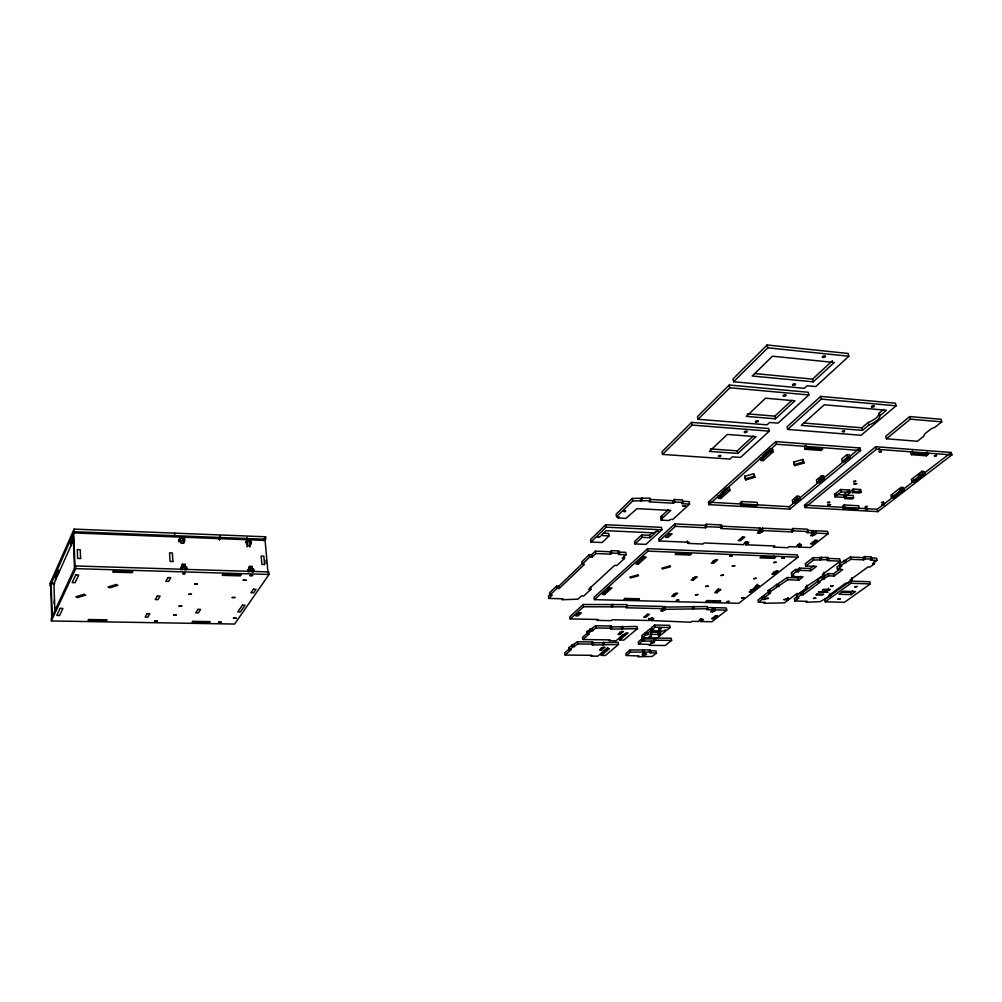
<?xml version="1.0" encoding="UTF-8"?>
<svg xmlns="http://www.w3.org/2000/svg" width="1002" height="1002" viewBox="0 0 1002 1002"><rect width="100%" height="100%" fill="white"/><g stroke="black" fill="none" stroke-linecap="round" stroke-linejoin="round"><path stroke-width="1.5" d="M50.1 583.302L74.11 529.106L265.605 536.784L265.831 539.276L74.223 531.711L50.188 585.794L50.1 583.302L54.784 583.427M73.584 536.997L70.641 543.598L70.741 546.178M73.697 539.577L53.933 583.715L54.91 612.184M54.471 599.572L54.083 603.429M75.588 565.967L51.265 618.434L51.352 620.964L234.643 624.046L269.024 574.459L268.799 571.929L75.588 565.967L75.701 568.635L51.352 620.964M179.496 538.763L178.957 541.794L178.832 539.94L179.496 538.763L180.711 538.813L180.598 537.11L73.672 532.926L75.05 567.145M180.598 537.11L180.047 539.978L178.832 539.94M180.047 539.978L180.711 538.813M180.172 541.844L180.836 540.679L179.621 540.629M245.465 542.495L247.369 541.393L247.218 539.727L183.379 537.222L182.827 540.091L184.03 540.128L184.694 538.963L183.491 538.913L182.827 540.091M184.831 540.829L183.616 540.779L182.953 541.944L184.155 541.994L184.694 538.963M182.439 564.239L181.775 565.391L184.568 565.479L185.245 564.326L182.439 564.239L182.614 566.819L181.951 567.959L180.736 567.921L182.878 566.518L181.863 565.93M180.861 569.812L181.4 566.781M182.076 569.85L182.752 568.71L181.537 568.673M185.42 566.907L186.635 566.944L185.959 568.084L184.756 568.046L185.245 564.326M184.882 569.938L185.558 568.798L186.773 568.835L186.635 566.944M186.773 568.835L186.096 569.975L185.959 568.084M246.479 540.867L247.218 539.727M246.78 544.374L247.519 543.222L246.354 543.184L246.204 541.343L247.369 541.393M268.035 573.031L265.079 540.416L249.911 539.827L249.31 542.646L251.214 541.543L249.31 542.646M246.993 546.867L247.519 543.222M250.212 543.322L249.686 546.967L249.473 544.474L251.377 543.372L251.214 541.543M263.075 540.629L265.605 536.784M249.511 566.393L248.772 567.52L251.464 567.608L252.216 566.481L249.511 566.393L249.736 568.936L247.807 570.013L249.736 568.936M247.97 571.879L248.559 568.898M249.147 571.917L249.886 570.789L248.709 570.752M252.441 569.011L253.606 569.048L251.69 570.138L252.216 566.481M251.853 571.992L253.769 570.915L253.606 569.048M253.769 570.915L253.018 572.029L252.855 570.176M767.119 344.976L732.963 378.969L733.577 381.737L804.356 388.313L807.098 385.757L815.803 386.522L848.844 356.249L848.13 353.481L767.119 344.976L767.795 347.807L733.577 381.737M691.593 422.393L661.996 451.777L662.522 454.407L729.894 459.066L732.287 456.862L740.578 457.388L769.286 431.148L768.684 428.518L691.593 422.393L692.157 425.073L662.522 454.407M729.243 385.018L697.455 416.582L698.018 419.274L767.018 424.835L769.586 422.468L778.078 423.107L808.864 394.951L808.213 392.258L729.243 385.018L729.857 387.774L698.018 419.274M650.223 499.434L673.043 500.699L674.346 499.484L682.4 499.935L682.901 502.44L674.86 501.989L673.544 503.204L649.196 501.864L650.473 500.637L649.985 498.119L632.275 498.432L616.117 514.189L616.581 516.681L619.023 516.807L617.796 517.996L625.912 518.397L637.034 508.64L670.789 510.419L661.571 518.936L661.095 516.468L668.246 509.83M652.578 532.4L649.459 535.268L641.656 534.918L634.567 541.493L635.017 543.911L645.964 544.374L661.921 529.795L661.433 527.353L605.772 524.71L590.491 539.59L590.929 542.044L602.164 542.52L609.078 535.882L608.627 533.427L603.304 533.189M616.581 516.681L632.75 500.962L650.473 500.637M867.281 506.874C867.92 505.033 862.847 507.638 866.116 507.338M590.929 542.044L606.223 527.19L661.921 529.795M583.001 562.999L558.815 586.132L556.536 586.07L549.572 592.746L549.96 595.075L552.227 595.125L548.783 598.419L548.407 596.102L550.987 593.635M617.971 552.039L625.699 552.352L626.137 554.745L618.422 554.444L619.587 553.355L619.136 550.962L611.383 550.649L610.218 551.739L595.388 551.15L591.593 554.77L589.251 554.682L581.774 561.859L582.187 564.251L584.517 564.339L559.204 588.475L556.924 588.412L549.96 595.075M582.187 564.251L589.664 557.087L592.019 557.175L595.814 553.555L610.656 554.144L611.809 553.054L619.587 553.355M754.644 373.558L812.597 379.107L832.449 360.745M635.017 543.911L642.119 537.348L649.935 537.698L655.133 532.926L606.085 530.672L601.075 535.519L609.078 535.882M661.095 516.468L661.959 516.518L660.706 517.683L661.182 520.151L662.447 518.986L661.571 518.936M710.355 448.896L737.234 450.837L753.153 436.133M747.279 413.851L774.797 416.143L792.018 400.236M813.273 381.837L834.253 362.486L772.454 356.198L752.226 376.026L813.273 381.837L812.597 379.107M626.137 554.745L622.255 558.327L624.559 558.415L624.121 556.035M682.901 502.44L681.585 503.643L689.589 504.094L689.088 501.601L682.412 501.225M737.798 453.418L756.022 436.647L727.314 434.442L709.416 451.401L737.798 453.418L737.234 450.837M775.423 418.798L794.962 400.8L765.553 398.195L746.352 416.394L775.423 418.798L774.797 416.143M590.491 587.059L590.892 589.389L583.728 595.965L581.498 595.914L577.966 599.171L562.022 599.76L563.061 598.783L548.783 598.419M624.559 558.415L616.869 565.491L614.577 565.416L588.65 589.326L590.892 589.389M689.589 504.094L672.743 519.499L670.376 519.387L669.098 520.552L661.182 520.151M627.214 605.571L662.898 606.435L663.324 608.652L626.062 607.776L627.152 606.836L626.738 604.594L583.227 604.507L569.862 616.681L570.238 618.923L598.106 619.474L597.079 620.388L611.182 620.664L612.235 619.762L649.108 620.488L649.722 619.211L653.767 618.372L651.162 620.539L650.761 618.347M570.238 618.923L583.615 606.774L627.152 606.836M647.53 548.733L594.011 597.33L594.411 599.622L738.762 603.317L797.993 557.187L797.467 554.895L647.53 548.733L647.981 551.125L594.411 599.622M807.562 530.371L813.311 530.647L813.862 533.001L806.673 532.651L808.05 531.561L807.499 529.206L793.008 528.492L791.643 529.595L762.297 528.154L761.407 528.906L761.933 531.285L762.898 531.323L759.616 533.202L757.399 533.089L758.752 531.123L760.606 530.434L720.814 528.517L722.129 527.39L721.615 524.973L706.347 524.221L705.045 525.361L674.885 523.896L658.715 538.575L659.178 540.992L689.025 542.282L687.773 543.385L687.284 540.992M659.178 540.992L675.373 526.338L705.546 527.778L706.848 526.651L722.129 527.39M820.688 396.391L787.046 426.789L787.672 429.42L861.069 435.269L896.126 405.81L895.425 403.18L820.688 396.391L821.339 399.084L787.672 429.42M609.379 587.535L604.168 592.245L604.582 594.537L602.365 594.487L609.654 587.898L611.884 587.961L604.582 594.537M641.28 558.715L643.509 556.686M638.362 564.113L646.202 557.049L643.923 556.962L636.095 564.026L638.362 564.113L637.923 561.746M708.401 502.165L775.711 441.619L859.954 447.982L860.605 450.524L789.839 509.104L708.928 504.645L708.401 502.165L741.067 503.993M721.377 492.784L725.936 488.688M762.472 455.897L770.15 449.009L772.605 449.184L773.193 451.777L763.299 460.607L760.856 460.444L760.28 457.876M708.928 504.645L776.312 444.212L860.605 450.524M721.465 494.963L723.757 492.921M772.605 449.184L762.71 458.039L763.299 460.607M717.958 495.852L718.484 498.345L727.615 490.178L730.007 490.316L729.456 487.811L727.076 487.673L727.615 490.178M760.856 460.444L770.738 451.589L773.193 451.777M718.484 498.345L720.864 498.482L730.007 490.316M593.071 642.846L618.146 642.307L618.522 644.461L592.044 645L593.046 644.136L592.67 641.969L577.44 641.768L568.785 647.505L569.149 649.672L571.228 649.697L565.09 655.045L564.727 652.891L569.837 648.419M587.823 632.675L582.513 637.322L582.876 639.514L589.264 633.94L587.159 633.915L586.784 631.711L595.727 625.749L611.195 626.025L611.583 628.229L610.544 629.131L637.435 628.68L637.034 626.488L610.155 626.926L611.195 626.025M569.149 649.672L577.803 643.948L593.046 644.136M587.159 633.915L596.115 627.966L611.583 628.229M741.643 501.488L740.278 502.678L740.816 505.146L756.259 505.997L757.637 504.82L757.099 502.365L741.643 501.488L742.181 503.956L740.816 505.146M805.984 445.364L804.443 446.704L805.057 449.272L821.114 450.462L822.667 449.134L806.597 447.944L805.057 449.272M591.681 642.833L592.67 641.969M803.667 423.019L861.833 427.791L868.12 422.481A18.312 7.59 -14.5 0 0 879.217 413.1L883.526 409.442M601.551 650.022L604.895 647.204L602.853 647.179L599.509 650.01L601.551 650.022L601.175 647.881M620.038 634.429L623.52 631.485L621.44 631.46L617.971 634.391L620.038 634.429L619.649 632.237M862.497 430.384L868.797 425.073A18.324 7.578 -14.4 0 0 879.894 415.705L886.369 410.244L824.32 404.77L801.237 425.399L862.497 430.384L861.833 427.791M602.114 652.302L607.838 647.492M622.843 634.867L619.286 637.861L619.674 640.027L623.77 640.09L637.435 628.68M600.975 653.254L601.35 655.396L609.354 648.67L607.325 648.657L597.693 656.172L590.929 656.11L591.881 655.308L565.09 655.045M619.674 640.027L628.003 633.051L625.937 633.013L615.942 640.829L609.078 640.729L610.068 639.902L582.876 639.514M673.845 596.428L677.678 593.222L675.548 593.171L671.728 596.365L673.845 596.428L673.407 594.173M693.284 580.171L697.267 576.839L695.112 576.764L691.129 580.095L693.284 580.171L692.82 577.878M713.499 563.262L717.632 559.805L715.441 559.717L711.307 563.187L713.499 563.262L713.011 560.945M618.522 644.461L605.396 655.433L601.35 655.396M662.748 610.907L665.566 609.341L664.664 609.316L664.238 607.099L665.14 607.124L662.322 608.702L662.748 610.907L660.669 610.857L663.324 608.652M664.238 607.099L707.262 606.561L707.713 608.753L706.56 609.667L713.324 609.83L712.873 607.638L707.475 607.513M797.028 496.19L792.281 500.161L792.845 502.603L795.112 502.728L799.884 498.771L799.308 496.328L797.028 496.19L797.605 498.645L792.845 502.603M821.415 475.862L816.455 479.996L817.043 482.476L819.348 482.626L824.32 478.493L823.719 476.013L821.415 475.862L822.016 478.342L817.043 482.476M846.878 454.632L841.693 458.954L842.319 461.471L844.648 461.634L849.846 457.325L849.22 454.795L846.878 454.632L847.504 457.15L842.319 461.471M759.19 528.793L760.08 528.054L760.956 532.087M796.928 498.307L794.548 500.286L795.112 502.728M823.719 476.013L818.747 480.146L819.348 482.626M664.664 609.316L707.713 608.753M745.676 544.75L747.492 544.073L746.978 541.719L745.162 542.395L745.676 544.75L774.734 546.015L773.406 547.079L787.735 547.706L789.062 546.641L796.189 546.954L797.141 545.426L801.537 544.499L800.197 545.564L799.659 543.247M760.43 529.72L762.372 528.943L761.407 528.906M742.181 503.956L789.275 506.686L794.06 502.703M797.655 499.722L818.033 482.801M822.817 478.831L859.954 447.982M761.933 531.285L762.823 530.546L792.194 531.949L793.559 530.847L808.05 531.561M747.492 544.073L748.807 542.17L744.336 543.109L743.471 544.662L704.118 542.946L702.853 544.036L687.773 543.385M647.004 633.051L644.987 633.013L641.831 635.606L642.232 637.76L657.149 637.986L660.343 635.406L659.93 633.251M660.343 635.406L658.327 635.368L661.408 634.542L665.779 631.01L663.75 630.984L664.827 630.108L666.856 630.145L670.1 627.515L669.687 625.348L654.632 625.06L651.413 627.715L651.826 629.882L653.868 629.92L650.761 630.759L646.44 634.304L646.039 632.149L650.348 628.592L650.761 630.759M909.691 416.569L885.755 436.258L886.419 438.801L917.431 441.256L923.844 436.146A17.861 7.027 -15.2 0 1 924.808 433.866L930.708 429.144A17.861 7.027 -15.2 0 1 935.167 427.115L941.767 421.855L941.053 419.287L909.691 416.569L910.392 419.162L886.419 438.801M642.232 637.76L645.388 635.168L648.469 634.341L646.44 634.304M651.826 629.882L655.045 627.239L670.1 627.515M804.506 505.158L875.748 446.704L951.211 452.478L951.9 454.933L877.815 511.634L805.082 507.563L804.506 505.158L843.183 507.35M641.731 639.013L638.199 641.906L638.6 644.048L650.298 644.486L649.246 645.326L665.153 645.526L671.578 640.416L671.177 638.287L655.208 638.049L654.156 638.913L641.731 639.013L642.119 641.155L638.6 644.048M650.436 649.91L630.095 649.997L625.962 653.367L626.3 655.483L638.938 655.959L637.923 656.773L652.214 656.448L656.423 653.116L656.072 650.999L649.396 650.749L650.436 649.91L650.774 652.026L649.747 652.853L656.423 653.116M805.082 507.563L876.399 449.234L951.9 454.933M626.3 655.483L630.421 652.114L650.774 652.026M642.119 641.155L654.557 641.042L655.609 640.19L671.578 640.416M650.812 632.199L657.613 632.3L659.767 630.546M658.013 634.454L662.335 630.959L654.156 630.822L649.86 634.329L658.013 634.454L657.613 632.3M834.491 494.424L840.578 489.502L849.646 490.066L850.247 492.496L844.122 497.38L835.079 496.842L834.491 494.424L843.534 494.975L849.646 490.066M718.472 588.85L716.443 590.479L716.906 592.721L714.827 592.658L718.872 589.389L720.952 589.452L716.906 592.721M835.079 496.842L841.179 491.932L850.247 492.496M853.228 489.051L851.738 490.241L852.326 492.583L859.703 493.034L861.206 491.844L860.618 489.515L853.228 489.051L853.817 491.393L852.326 492.583M844.248 496.24L844.824 498.57L846.289 497.393L853.654 497.831L853.078 495.502L845.713 495.063L846.289 497.393M859.115 490.704L860.618 489.515M774.27 558.402L775.573 557.362L761.345 556.799L760.067 557.838L774.27 558.402L773.757 556.097M712.109 608.252L712.873 607.638M844.172 504.945L842.72 506.085L843.308 508.477L857.8 509.292L859.265 508.152L858.664 505.772L844.172 504.945L844.761 507.325L843.308 508.477M700.611 621.516L702.227 620.952L701.788 618.798L700.924 618.773L700.173 619.361L700.611 621.516L711.921 621.741L726.763 610.143L726.312 607.963L714.902 607.688L714.138 608.302L714.614 611.17L710.581 611.997L713.324 609.83M853.654 497.831L852.176 499.009L844.824 498.57M813.311 530.647L811.457 531.336M910.68 452.203L911.344 454.695L912.972 453.405L927.99 454.532L927.313 452.052M726.763 610.143L715.353 609.867L714.614 611.17M813.862 533.001L810.555 535.607L812.71 535.707L816.029 533.866L815.102 533.828L814.538 531.486L815.465 530.759L827.602 531.348L828.153 533.678L810.33 547.568L798.318 547.042L797.78 544.725M702.227 620.952L703.304 619.399L699.308 620.225L698.607 621.478L691.906 621.353L690.804 622.229L651.162 620.539M814.087 534.617L813.536 532.287L815.478 531.523L814.538 531.486M798.318 547.042L801.124 545.602L800.197 545.564M815.102 533.828L816.016 533.102L828.153 533.678M755.32 586.157L757.65 584.341M751.137 592.032L759.303 585.656L757.249 585.594L749.095 591.969L751.137 592.032L750.661 589.815M773.957 574.221L778.191 570.915L776.112 570.839L771.878 574.146L773.957 574.221L773.456 571.967M911.344 454.695L926.349 455.81L927.99 454.532M901.023 487.398L890.841 495.238L891.467 497.631L893.621 497.756L903.817 489.94L903.19 487.536L901.023 487.398L901.65 489.803L891.467 497.631M921.89 471.316L911.369 479.432L912.008 481.837L914.187 481.987L924.733 473.896L924.082 471.466L921.89 471.316L922.541 473.746L912.008 481.837M769.035 591.518L763.248 595.965L763.724 598.169L770.688 592.846L768.659 592.783L768.171 590.566L787.246 577.528L798.268 577.903L800.41 576.275M813.687 565.892L810.267 568.497L799.508 568.096L797.655 569.524L795.588 569.449L791.292 572.768L792.018 576.501L803.065 576.876L798.782 580.133L787.747 579.77L768.659 592.783M899.796 490.153L903.19 487.536M918.233 475.975L920.562 474.171M763.724 598.169L768.572 598.294L763.324 599.547L763.374 596.942L762.034 596.904L757.988 599.998L758.464 602.202L765.165 602.377L763.95 603.292L784.428 602.878L788.536 599.81L788.048 597.618M826.725 558.352L839.726 558.878L840.277 561.133L827.276 560.619L828.616 559.604L828.078 557.325L812.935 557.788L805.182 563.75L805.708 566.017L816.505 566.418L810.793 570.752L800.034 570.363L798.168 571.791L796.102 571.716L791.805 575.023L793.86 575.085L792.018 576.501M858.651 508.227L877.213 509.267L899.42 492.232M901.875 490.341L912.985 481.824M917.92 478.029L920.375 476.138M922.842 474.247L951.211 452.478M763.374 596.942L762.848 597.342L764.326 597.38L764.802 599.584M758.464 602.202L762.509 599.096L763.85 599.133M805.708 566.017L813.461 560.068L828.616 559.604M840.277 561.133L822.504 574.422L824.533 574.484L823.995 572.255M806.76 585.155L807.274 587.36L798.832 593.66L796.841 593.597L789.776 598.883L787.522 598.407L783.764 599.672L788.536 599.81M824.533 574.484L805.27 587.297L807.274 587.36M818.283 580.96L802.564 592.658L800.585 592.595L796.44 595.689L796.941 597.868L798.907 597.918L794.786 600.987L794.285 598.82L797.379 596.516M840.089 568.911L833.489 573.808L828.14 573.607L823.807 576.851L821.803 576.776L817.494 579.995L818.008 582.2L820.012 582.262L803.065 594.837L801.086 594.787L796.941 597.868M871.189 557.926L876.525 558.152L877.088 560.381L870.412 560.118L871.79 559.103L871.239 556.861L864.538 556.586L863.16 557.6L850.36 557.074L839.35 563.688L839.889 565.93L841.918 566.005L837.472 569.299L836.933 567.069L840.265 564.589M818.008 582.2L828.667 575.837L834.015 576.025L842.832 569.499L837.472 569.299M839.889 565.93L850.911 559.329L863.724 559.842L865.089 558.84L871.79 559.103M828.854 590.403L830.144 589.464L823.556 589.264L822.279 590.203L828.854 590.403L828.341 588.224M877.088 560.381L872.504 563.7L874.495 563.775L873.944 561.558M850.36 581.097L824.721 599.659L825.222 601.801L844.41 602.315L870.337 583.915L869.799 581.749L850.36 581.097L850.886 583.277L825.222 601.801M829.994 593.472L830.508 595.626L820.15 601.663L805.946 602.227L807.186 601.325L794.786 600.987M851.562 577.803L852.088 580.008L847.705 583.177L845.751 583.114L828.554 595.576L830.508 595.626M874.495 563.775L869.949 567.069L867.957 566.994L850.122 579.933L852.088 580.008M841.542 592.207L850.711 592.483L852.865 590.942M851.237 594.637L855.558 591.556L843.296 591.193L839.012 594.274L851.237 594.637L850.711 592.483M247.006 537.523L246.993 538.324M879.293 448.771L878.503 449.422L879.105 449.823M855.295 481.787C857.962 479.908 851.174 481.474 854.255 482.025M829.218 502.779C831.835 500.975 825.147 502.503 828.216 503.004M883.213 502.779C885.881 501.025 879.255 502.478 882.211 503.017M744.611 476.363L753.629 473.746L754.306 474.748L754.882 477.278L745.864 479.895L744.611 476.363L745.864 479.895M793.609 462.11L802.765 459.442L803.379 460.482L803.992 463.012L794.837 465.667L793.609 462.11L794.837 465.667M745.162 478.893L754.193 476.263L754.882 477.278M794.21 464.64L803.366 461.985L803.992 463.012M651.601 643.434L654.344 642.395L651.914 642.207L650.887 643.322L651.601 643.434L651.2 641.293M586.784 631.711L588.888 631.736M714.138 608.302L715.015 608.314L713.299 608.965L713.737 611.145M54.271 583.728L51.14 583.64L52.242 616.343M763.248 595.965L764.589 596.002M75.701 568.635L269.024 574.459M768.171 590.566L770.2 590.629M181.124 566.969L184.155 567.069M248.033 570.163L252.354 570.288M850.886 583.277L870.337 583.915M249.473 544.474L250.638 544.512L250.475 542.683M247.732 545.727L250.425 545.827M647.981 551.125L797.993 557.187M720.313 526.113L760.08 528.054M844.761 507.325L859.265 508.152M797.605 498.645L799.884 498.771M853.817 491.393L861.206 491.844M901.65 489.803L903.817 489.94M822.016 478.342L824.32 478.493M922.541 473.746L924.733 473.896M847.504 457.15L849.846 457.325M692.157 425.073L769.286 431.148M910.392 419.162L941.767 421.855M729.857 387.774L808.864 394.951M821.339 399.084L896.126 405.81M767.795 347.807L848.844 356.249M246.98 540.717C250.913 541.857 248.746 538.149 246.855 540.592M925.673 453.33L926.349 455.81M912.308 450.913L912.972 453.405M913.548 479.57L914.187 481.987M879.217 413.1L879.894 415.705M892.995 495.376L893.621 497.756M875.748 446.704L876.399 449.234M868.12 422.481L868.797 425.073M877.213 509.267L877.815 511.634M864.538 556.586L865.089 558.84M863.16 557.6L863.724 559.842M843.534 494.975L844.122 497.38M840.578 489.502L841.179 491.932M850.36 557.074L850.911 559.329M820.488 447.907L821.114 450.462M845.851 560.431L846.402 562.673M843.822 560.343L844.373 562.598M833.489 573.808L834.015 576.025M802.765 459.442L803.366 461.985M828.14 573.607L828.667 575.837M815.465 530.759L816.016 533.102M821.189 557.049L821.728 559.329M814.463 532.325L815.014 534.667M819.849 558.064L820.387 560.343M823.807 576.851L824.32 579.056M812.159 533.365L812.71 535.707M821.803 576.776L822.329 578.993M812.935 557.788L813.461 560.068M810.267 568.497L810.793 570.752M799.596 544.061L800.135 546.378M775.711 441.619L776.312 444.212M798.669 544.023L799.208 546.34M789.275 506.686L789.839 509.104M793.008 528.492L793.559 530.847M791.643 529.595L792.194 531.949M799.508 568.096L800.034 570.363M770.15 449.009L770.738 451.589M797.655 569.524L798.168 571.791M802.564 592.658L803.065 594.837M798.268 577.903L798.782 580.133M795.588 569.449L796.102 571.716M800.585 592.595L801.086 594.787M787.246 577.528L787.747 579.77M778.479 584.254L778.98 586.483M753.629 473.746L754.193 476.263M776.45 584.191L776.938 586.42M762.297 528.154L762.823 530.546M761.382 529.757L761.921 532.137M759.09 530.822L759.616 533.202M762.034 596.904L762.509 599.096M746.027 541.681L746.54 544.036M720.325 495.99L720.864 498.482M706.347 524.221L706.848 526.651M705.045 525.361L705.546 527.778M714.902 607.688L715.353 609.867M712.146 609.867L712.597 612.047M700.924 618.773L701.35 620.927M674.346 499.484L674.86 501.989M673.043 500.699L673.544 503.204M693.647 606.235L694.085 608.427M692.52 607.149L692.958 609.341M674.885 523.896L675.373 526.338M664.977 606.486L665.403 608.702M664.326 607.801L664.752 610.005M649.459 535.268L649.935 537.698M663.424 607.776L663.85 609.993M641.781 497.656L642.269 500.186M640.503 498.896L640.992 501.413M641.656 534.918L642.119 537.348M632.275 498.432L632.75 500.962M654.632 625.06L655.045 627.239M652.778 619.95L652.365 617.771L651.475 617.746L651.889 619.937M655.208 638.049L655.609 640.19M652.39 628.63L652.79 630.797M654.156 638.913L654.557 641.042M648.695 618.309L649.108 620.488M644.987 633.013L645.388 635.168M644.086 638.762L644.486 640.904M643.735 639.051L644.136 641.192M611.383 550.649L611.809 553.054M605.772 524.71L606.223 527.19M610.218 551.739L610.656 554.144M622.492 626.225L622.893 628.429M621.44 627.127L621.841 629.319M612.46 604.244L612.861 606.498M611.395 605.195L611.796 607.437M595.388 551.15L595.814 553.555M591.593 554.77L592.019 557.175M589.251 554.682L589.664 557.087M603.818 642.119L604.193 644.286M602.803 642.971L603.179 645.138M595.727 625.749L596.115 627.966M592.295 628.755L592.683 630.959M590.178 628.717L590.566 630.934M583.227 604.507L583.615 606.774M577.44 641.768L577.803 643.948M574.133 644.649L574.497 646.829M572.054 644.624L572.418 646.804M558.815 586.132L559.204 588.475M556.536 586.07L556.924 588.412M643.798 649.659L644.136 651.776M642.77 650.486L643.109 652.603M643.309 655.233A2.267 0.764 -8.9 0 1 643.134 653.93A2.267 0.764 -8.9 0 1 646.578 654.068A2.267 0.764 -8.9 0 1 643.309 655.233L642.983 653.116A2.255 0.764 -8.9 0 0 645.213 652.778M630.095 649.997L630.421 652.114M266.006 560.181L266.281 563.287M249.911 539.827L250.062 541.493M251.464 567.608L251.69 570.138M184.03 540.128L184.155 541.994M183.379 537.222L183.491 538.913M183.616 540.779L183.792 543.322L181.011 543.222L180.836 540.679M184.568 565.479L184.756 568.046M174.561 533.139L174.736 535.682M74.11 529.106L74.223 531.711M73.146 534.141L74.499 568.322M58.817 572.793L58.73 570.276L55.461 577.603L55.548 580.108M50.664 584.717L51.753 617.395M597.455 536.959L600.098 536.634L597.455 536.959M623.432 511.321C626.012 513.237 626.814 508.928 623.432 511.321M655.421 531.636L658.038 531.31L655.421 531.636M154.521 621.177L157.226 621.09L154.521 621.177M180.26 537.698C182.727 539.965 183.955 535.607 180.26 537.698M649.346 636.52L651.601 636.22L649.346 636.52M682.888 506.01L685.581 505.672L682.888 506.01M658.652 628.918L660.919 628.617L658.652 628.918M182.702 573.595C185.22 575.762 186.422 571.541 182.702 573.595M173.521 615.19L176.227 615.115L173.521 615.19M194.601 584.191L197.419 584.116L194.601 584.191M179.045 606.147L181.775 606.06L179.045 606.147M676.413 600.386L678.767 600.073L676.413 600.386M188.664 594.324L191.445 594.249L188.664 594.324M718.459 456.073C720.939 458.227 722.141 453.455 718.459 456.073M695.463 594.875L697.83 594.574L695.463 594.875M705.734 586.446L708.126 586.132L705.734 586.446M732.274 566.08L734.729 565.767L732.274 566.08M218.511 622.267L221.129 622.192L218.511 622.267M721.027 575.474L723.457 575.161L721.027 575.474M729.594 556.223L732.074 555.897L729.594 556.223M232.239 597.543L234.956 597.468L232.239 597.543M243.273 580.208L246.041 580.145L243.273 580.208M233.504 618.159L236.134 618.071L233.504 618.159M249.874 575.586L252.642 575.524L249.874 575.586M726.863 601.701L729.18 601.4L726.863 601.701M741.53 597.906L743.86 597.605L741.53 597.906M753.754 578.642L756.147 578.329L753.754 578.642M773.632 562.56L776.074 562.247L773.632 562.56M781.848 558.302L784.278 557.989L781.848 558.302M842.319 431.461C844.561 433.678 846.214 428.768 842.319 431.461M827.953 504.92L830.52 504.595L827.953 504.92M854.03 483.953L856.66 483.628L854.03 483.953M879.23 451.764C881.322 453.831 883.012 449.222 879.23 451.764M60.095 608.364L56.776 615.441L59.594 615.491L62.938 608.427L60.095 608.364M75.751 574.948L72.169 582.6L75.087 582.688L78.707 575.035L75.751 574.948M813.499 598.457L815.766 598.156L813.499 598.457M865.578 509.279C867.582 511.033 869.047 507.037 865.578 509.279M830.783 586.045L833.075 585.744L830.783 586.045M882.036 504.895C884.014 506.674 885.53 502.641 882.036 504.895M837.973 599.133L840.215 598.833L837.973 599.133M88.627 619.512L88.101 620.551L106.437 620.864L106.989 619.837L88.627 619.512M113.401 570.952L112.813 572.104L132.114 572.681L132.727 571.528L113.401 570.952M854.831 586.809L857.111 586.521L854.831 586.809M934.44 455.897C936.394 457.901 938.248 453.418 934.44 455.897M147.156 613.612L145.165 617.057L147.87 617.107L149.862 613.662L147.156 613.612M157.339 595.99L155.272 599.572L158.015 599.634L160.107 596.052L157.339 595.99M167.985 577.578L165.818 581.323L168.624 581.398L170.791 577.666L167.985 577.578M219.926 536.145L219.413 539.815L219.926 536.145M197.933 609.354L195.703 612.848L198.358 612.898L200.588 609.404L197.933 609.354M192.785 621.328L192.146 622.33L209.531 622.618L210.195 621.628L192.785 621.328M222.92 574.221L222.206 575.336L240.442 575.874L241.181 574.76L222.92 574.221M242.497 605.083L237.787 611.921L240.38 611.971L245.102 605.133L242.497 605.083M253.393 589.214L250.938 592.783L253.594 592.846L256.049 589.276L253.393 589.214M579.219 612.786L575.787 615.892L577.954 615.929L581.385 612.836L579.219 612.786M669.749 533.64L665.604 537.385L667.921 537.485L672.079 533.74L669.749 533.64M625.035 598.419L623.933 599.384L638.349 599.76L639.451 598.808L625.035 598.419M676.363 553.392L675.148 554.457L690.102 555.058L691.33 553.993L676.363 553.392M647.33 614.264L643.722 617.307L645.802 617.345L649.409 614.314L647.33 614.264M742.57 536.984L738.223 540.629L740.44 540.729L744.799 537.085L742.57 536.984M707.011 600.574L705.846 601.513L719.574 601.864L720.751 600.937L707.011 600.574M715.478 615.754L711.696 618.722L713.687 618.76L717.482 615.792L715.478 615.754M815.152 540.303L810.605 543.861L812.735 543.961L817.281 540.404L815.152 540.303M817.118 593.986L815.853 594.912L822.404 595.113L823.682 594.186L817.118 593.986M818.546 591.994L827.702 592.27L818.546 591.994M83.917 594.324L75.901 596.754L77.555 597.58L85.558 595.15L83.917 594.324M116.219 584.504L108.116 586.972L109.732 587.811L117.823 585.356L116.219 584.504M637.786 574.935L629.82 577.165L630.596 577.941L638.55 575.712L637.786 574.935M669.824 565.955L661.783 568.209L662.522 568.986L670.551 566.744L669.824 565.955M80.611 558.515L77.655 558.415L77.292 549.622L80.248 549.735L80.611 558.515M172.908 561.533L170.09 561.433L169.538 552.853L172.344 552.954L172.908 561.533M264.591 564.527L261.898 564.439L261.146 556.047L263.827 556.148L264.591 564.527M744.962 432.526A1.503 0.639 -12.8 0 0 747.191 431.561A1.503 0.639 -12.8 0 0 744.987 431.386A1.503 0.639 -12.8 0 0 744.962 432.526M756.084 422.143A1.528 0.651 -13 0 0 758.339 421.166A1.528 0.651 -13 0 0 756.122 420.978A1.528 0.651 -13 0 0 756.084 422.143M783.802 396.253A1.566 0.689 -13.6 0 0 786.132 395.226A1.566 0.689 -13.6 0 0 783.877 395.026A1.566 0.689 -13.6 0 0 783.802 396.253M793.221 385.307A1.578 0.701 -13.9 0 0 795.588 384.267A1.578 0.701 -13.9 0 0 793.321 384.054A1.578 0.701 -13.9 0 0 793.221 385.307M822.98 357.463A1.628 0.739 -14.6 0 0 825.435 356.374A1.628 0.739 -14.6 0 0 823.118 356.123A1.628 0.739 -14.6 0 0 822.98 357.463M872.028 407.113A1.541 0.639 -14.7 0 0 874.37 406.123A1.541 0.639 -14.7 0 0 872.241 405.935A1.541 0.639 -14.7 0 0 872.028 407.113"/></g></svg>
